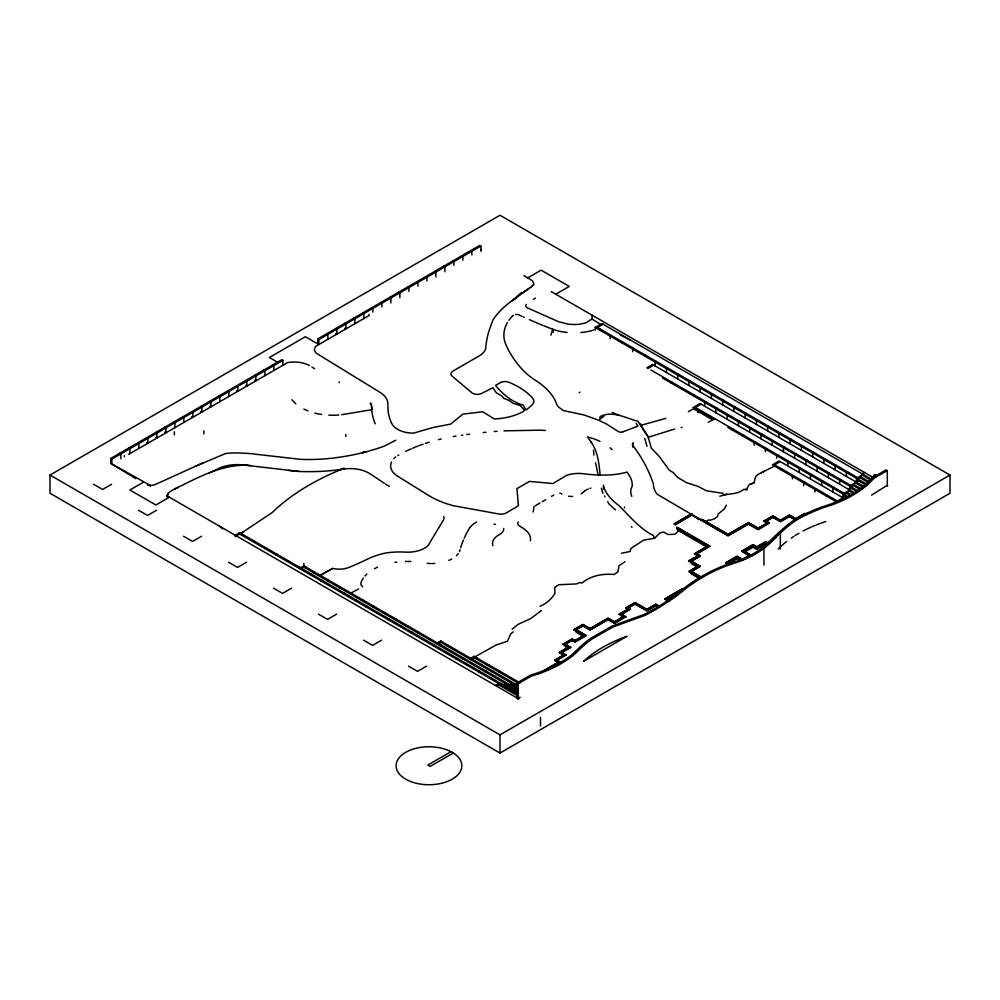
<?xml version="1.0" encoding="UTF-8"?>
<svg xmlns="http://www.w3.org/2000/svg" width="1000" height="1000" viewBox="0 0 1000 1000"><rect width="100%" height="100%" fill="white"/><g stroke="black" fill="none" stroke-linecap="round" stroke-linejoin="round"><path stroke-width="1.5" d="M384.263 483.212L370.4 474.05A26.3 15.675 0.8 0 0 344.012 469.05L344.012 468.338L339.975 469.625A137.188 79.2 0 0 1 298.75 471.425L241.438 464.762A31.562 18.762 2.5 0 0 218.988 468.288L209.25 473.025M168.263 493.35L167.188 496.863A11.15 6.637 1.5 0 1 167.85 493.888L169.025 492.562A29.825 17.725 2.5 0 1 174.887 488.888L178.25 487.287M507.912 686.95L508.162 686.8A1.325 0.762 -60 0 0 507.688 687.038L507.262 687.288M369.038 314.262L369.038 315.55L315.238 346.613L314.488 349.475A12.837 7.688 2 0 0 316.3 353.212L379.762 392.2A27.738 16.2 2.2 0 1 387.875 404.425L388.125 411.337A104.138 62.125 1.2 0 0 391.712 423.375A21.825 13.025 1.2 0 0 413.462 433.137L433.525 427.388L450.688 424.1L462.95 414.1L482.775 411.788L494.325 418.95A46.625 26.925 0 0 0 523.088 411.625L524.612 410.337L520.275 405.588L513.075 403.275L509 400.387L503.888 398.413L501.675 395.875L496.337 392.825L492.925 387.738L482.013 393.25A6.737 3.887 0 0 1 472.425 393.212L451.5 375.625A7.225 4.175 0 0 1 453.025 371.037L479.113 355.975A24.362 14.062 0 0 0 485.613 349.212L485.662 348.413A253.85 146.562 0 0 1 488.725 331.688L492.9 320.012A117.713 67.962 0 0 1 509.275 302.812L533.413 285.188L533.713 283.175L532.1 280.562L523.938 275.438M533.15 512L534.075 506.413M506.788 688.162L506.825 688.4A1.325 0.762 -60 0 1 507.013 687.837L508.113 686.9M723.763 495.138C730.525 493.475 738.012 494.288 743.888 489.3L747.212 489.588L746.912 488.475L749.3 484.462L753.975 482.975L755.487 476.9L757.925 474.475L773.8 466.4M550.9 335.175L552.725 329.25L543.888 325.838M533.663 284.513L531.775 286.762M507.075 687.638L508.15 686.762L507.325 686.938A1.512 0.875 -60 0 0 506.737 687.725L506.637 688.125A1.613 0.925 -60 0 1 507.95 686.587M755.713 553.85A95.562 55.175 0 0 0 763.95 548.35C778.5 535.413 791.375 520.025 810.3 513.025A135.85 78.438 0 0 1 822.675 507.95L833.112 504.475A118.8 68.587 0 0 0 868.025 484.312L874.188 478.15L887.288 470.588L887.288 485.812M778.238 534.925L780.375 532.312L780.3 549.125M861.925 489L874.463 475.112L875.7 475.462A1.3 0.75 -60 0 0 874.688 475.175L875.462 475.275A1.325 0.762 -60 0 0 874.788 474.938L874.262 475.375A1.375 0.8 -60 0 1 875.662 475.55L875.588 475.625M512.663 315.837L510.675 318.012A67.875 39.188 0 0 0 508.938 320.262M871.6 495.1L886.988 485.462L887.65 485.838M775.95 537.513L763.95 548.35L763.962 565.087M621.525 553.237L630.138 551.5L630.788 548.587L643.562 540.15L654.712 538.162L660 532.913L663.587 532.05L667.987 534.5L674.837 534.225L678.312 531.125L677.3 529.25M507.3 687.2L507.788 686.7A1.525 0.887 -60 0 0 507.025 687.3L506.562 688.337A1.3 0.75 -60 0 1 507.925 686.787L517.3 686.325M521.325 292.675L512.288 300.6L515.988 298.337M512.112 629.2L518.075 624.4L530.825 618.513L541.375 610.562M875.025 474.712L874.35 475.05A1.525 0.887 -60 0 1 875.675 475.1M874.638 474.975L874.375 475.2A1.525 0.887 -60 0 1 875.738 475.138A1.512 0.875 -60 0 0 875 474.8L875.4 475.15M513.263 631.875L510.812 633.763L507.438 641.225L496.087 645.025L473.438 657.663M522.263 293.1L525.862 290.5M533.325 299.513L535.4 298.075M579.225 392.6L579.9 392.137M624.987 561.725L618.962 565.725L618.038 571.763L614.15 574.487C602.812 573.525 591.075 575.45 581.962 583.075L580.15 582.475L576.237 583.962L558.625 584.738L554.75 587.463L554.913 593.263C551.75 599.125 546.225 603.587 540.175 606.225M524.062 291.775L529.8 288.012M603.9 416.188L599.712 419.387L600.163 416.587C612.513 410.112 625.812 418.25 637.863 421.213L648.162 437.062L651.35 448.162L658.838 455.962L669.4 470.275L673.175 472.537L677.65 477.438L686.65 482.738L697.862 486.337L706.575 490.812L722.962 493.3L723.325 495.275L719.788 496.188M705.212 521.987L708.7 519.913L710.375 520.212L714.475 518.737L717.463 516.65L718.225 513.938L724.175 509.1L726.413 505.15M50 475.062L500 215.263L950 475.062L950 493.25L500 753.062L50 493.25L50 475.062L500 734.875L950 475.062M203.15 462.8L155.037 484.613A11.15 6.625 1.5 0 1 150.2 485.412L110.75 463.375L110.75 458.438L281.75 359.712L282.875 360.363L282.875 365.3M317.75 343.862L317.75 338.925L479.75 245.4L480.875 246.05L480.875 250.987M110.75 458.438L111.875 459.087L282.875 360.363M317.75 338.925L318.875 339.575L480.875 246.05M128.663 454.338L287.525 362.612A21.9 13.012 1.5 0 1 295.15 362L299.012 362.3A21.913 13 1.4 0 1 309.35 365.487M111.562 484.275L102.562 489.475L93.562 484.275M143.387 482.212L129.887 490.012L155.85 505L169.35 497.212M527.6 277.962L541.1 270.163L569.25 286.413L555.75 294.212M156.562 510.262L147.562 515.45L138.562 510.262M201.562 536.237L192.562 541.438L183.562 536.237M235.225 535.325L239.725 532.725L518.038 693.413M595.225 330.075L595.225 327.475L601.975 323.587L871.425 479.15M235.225 536.625L239.725 534.025M240.85 533.438L272.213 512.55A242.262 139.875 0 0 1 340.262 469.875L344.012 468.338M597.475 327.475L603.1 324.237M242.288 535.5L243.412 534.85M598.913 329.613L600.037 328.963M253.538 542L254.662 541.35M611.287 335.45L610.163 336.1L610.163 338.7M264.788 548.5L265.912 547.85M621.413 342.6L622.537 341.95M246.562 562.225L237.562 567.413L228.562 562.225M276.038 554.987L277.162 554.338M633.787 348.45L632.663 349.1L632.663 351.688M287.288 561.487L288.412 560.837M643.913 355.588L645.037 354.938M298.538 567.987L299.662 567.337M656.287 361.438L655.163 362.088L655.163 365.988M299.35 568.45L303.85 565.85L516.85 688.825M301.6 568.45L303.85 567.15M653.725 365.15L648.1 368.4L646.975 367.75L652.6 364.5L863.35 486.175M305.287 567.987L306.413 567.337M309.788 574.475L310.912 573.825M667.537 367.938L666.413 368.575L666.413 372.475M291.562 588.2L282.562 593.4L273.562 588.2M316.537 574.475L317.663 573.825L317.663 575.125M320.637 575.363L332.688 568.4L334.15 568.713A16.738 9.663 0 0 0 348.95 567.413A267.35 154.35 0 0 0 367.612 559.062A59.763 34.5 0 0 1 385.788 552.975A56.3 32.5 0 0 1 405.375 552.112A23.775 13.725 0 0 0 428.025 545.638L443.475 519.963A9.787 5.763 3.5 0 0 443.625 516.487M321.037 580.975L322.163 580.325M678.787 374.425L677.663 375.075L677.663 378.975M327.788 580.975L328.913 580.325L328.913 581.625M670.913 382.875L672.038 382.225M332.287 587.463L333.413 586.812M690.037 380.925L688.913 381.575L688.913 385.462M339.038 587.463L340.163 586.812L340.163 588.125M682.163 389.363L683.288 388.713M343.537 593.962L344.663 593.312M701.287 387.413L700.163 388.062L700.163 391.962M350.288 593.962L351.413 593.312M693.413 395.863L694.538 395.213M354.787 600.462L355.913 599.812M712.537 393.913L711.413 394.562L711.413 398.462M336.562 614.188L327.562 619.375L318.562 614.188M695.425 407.425L701.05 404.175M361.538 600.462L362.663 599.812M688.325 411.725L693.438 408.775L712.45 419.762M705.788 401.7L704.663 402.35L704.663 406.25M699.038 409.5L697.913 410.15L697.913 412.75M535.237 505.75L539.888 503.062M542.212 501.725L545.7 499.712M551.512 496.35L553.837 495.012M366.037 606.95L367.163 606.3M723.787 400.412L722.663 401.062L722.663 404.95M372.788 606.95L373.913 606.3M717.038 408.2L715.913 408.85L715.913 412.75M709.163 416.65L710.288 416M377.287 613.45L378.413 612.8M708.162 422.413L714.912 418.512M735.037 406.9L733.913 407.55L733.913 411.45M384.038 613.45L385.163 612.8M728.288 414.7L727.163 415.35L727.163 419.237M388.537 619.938L389.663 619.288M746.287 413.4L745.163 414.05L745.163 417.95M395.288 619.938L396.413 619.288M739.538 421.188L738.413 421.838L738.413 425.737M731.663 429.637L732.788 428.988M399.787 626.438L400.913 625.788M757.537 419.888L756.413 420.538L756.413 424.438M381.562 640.163L372.562 645.362L363.562 640.163M406.538 626.438L407.663 625.788M750.788 427.688L749.663 428.338L749.663 432.238M742.913 436.125L744.038 435.475M411.037 632.938L412.163 632.288M768.787 426.388L767.663 427.038L767.663 430.938M417.788 632.938L418.913 632.288M762.038 434.188L760.913 434.825L760.913 438.725M755.288 441.975L754.163 442.625L754.163 445.225M422.287 639.425L423.413 638.775M780.037 432.887L778.913 433.537L778.913 437.425M429.038 639.425L430.163 638.775M773.288 440.675L772.163 441.325L772.163 445.225M766.538 448.475L765.413 449.125L765.413 451.712M437.537 643.037L439.787 641.737L517.375 686.538M433.537 645.925L434.663 645.275M791.287 439.375L790.163 440.025L790.163 443.925M437.537 644.338L440.913 642.387M440.288 645.925L441.413 645.275M784.538 447.175L783.413 447.825L783.413 451.712M447.038 645.925L448.162 645.275M777.788 454.963L776.663 455.613L776.663 458.212M444.787 652.412L445.913 651.762M802.537 445.875L801.413 446.525L801.413 450.425M774.6 464.812L780.225 461.575M426.562 666.137L417.562 671.338L408.562 666.137M451.538 652.412L452.663 651.762M674.137 523.888L692.075 513.525L674.137 524.138M795.788 453.663L794.663 454.312L794.663 458.212M675.125 524.612L692.075 514.825L728.075 535.612L748.487 523.825L758.138 529.4L769.388 522.9L758.138 529.65L748.487 524.087L728.075 535.862L656.963 494.1A41.537 24.838 4.6 0 1 654.513 489.613L653.913 487.775A41.525 25.325 4.7 0 1 653.4 483.988A260.413 158.8 4.7 0 0 632.775 445.387A3.787 2.312 4.7 0 1 632.513 443.825M675.125 524.875L692.075 514.825M458.288 652.412L459.412 651.762M789.038 461.463L787.913 462.113L787.913 466.012M781.162 469.9L782.288 469.25M456.037 658.913L457.163 658.263M813.787 452.362L812.663 453.013L812.663 456.912M462.788 658.913L463.913 658.263M807.038 460.163L805.913 460.812L805.913 464.712M469.538 658.913L472.975 657L518.9 683.512M800.288 467.962L799.163 468.6L799.163 472.5M470.725 659.6L474.1 657.65M476.287 658.913L477.413 658.263M793.538 475.75L792.412 476.4L792.412 478.925M467.287 665.413L468.413 664.762M825.037 458.862L823.913 459.513L823.913 463.413M474.038 665.413L475.163 664.762M818.288 466.662L817.163 467.312L817.163 471.2M480.788 665.413L481.912 664.762M811.538 474.45L810.413 475.1L810.413 479M487.537 665.413L488.663 664.762M804.788 482.25L803.662 482.9L803.662 485.788M478.537 671.9L479.663 671.25M836.287 465.363L835.163 466.012L835.163 469.9M485.288 671.9L486.413 671.25M829.538 473.15L828.413 473.8L828.413 477.7M694.488 553.7L707.575 546.15L694.488 553.962C709.038 556.138 672.188 567.725 698.125 555.8M702.75 519.675L728.075 534.312L748.487 522.525L758.138 528.1L767.138 523.162L758.138 528.362L748.487 522.788L728.075 534.562L701.413 519.175M492.038 671.9L493.162 671.25M696.737 553.7L709.825 546.15L696.737 553.962L700.375 556.062L696.737 553.7L696.737 556.3M822.788 480.95L821.663 481.6L821.663 485.487M498.787 671.9L499.913 671.25M816.038 488.738L814.912 489.387L814.912 492.013M697.75 567.275L691.375 563.6L691.375 561L700.375 555.8M700.375 556.062L691.375 561.263L700.3 566.413L691.375 561M573.913 629.575L582.913 624.388L590.05 628.513L608.05 618.112L614.487 621.825L623.488 616.638L614.487 622.087L608.05 618.375L590.05 628.775L582.913 624.637L573.913 629.837L583.913 635.612L574.913 640.812L572.05 639.163L563.05 644.362L572.05 638.9L574.913 640.55L583.913 635.35M489.787 678.4L490.913 677.75M847.537 471.85L846.413 472.5L846.413 476.4M767.138 523.162L763.913 521.038L772.913 515.85L780.425 520.175L789.425 514.987L795.85 518.7L804.85 513.5L807.075 514.788M576.163 629.575L582.913 625.688L590.05 629.812L608.05 619.412L614.487 623.125L625.737 616.638L614.487 623.387L608.05 619.675L590.05 630.062L582.913 625.938L576.163 629.575L586.163 635.612L574.913 642.113L572.05 640.462L565.3 644.362L570.662 647.45L565.3 644.1L565.3 646.7L567.987 648.238M763.913 521.3L772.913 516.112L780.425 520.438L789.425 515.25L795.85 518.962L804.85 513.5M766.162 523.638L766.162 521.038L772.913 517.15L780.425 521.475L789.425 516.287L795.85 520M795.85 520.262L789.425 516.538L780.425 521.737L772.913 517.413L766.162 521.3L769.388 523.162M496.538 678.4L497.663 677.75M840.788 479.65L839.663 480.3L839.663 484.2M503.288 678.4L504.412 677.75M626.05 607.725L628.2 609.225L626.05 607.725L635.05 602.525L646.85 609.338L655.85 604.138L659.862 606.462M689.05 571.35L698.05 566.15L689.05 571.613L700.487 578.212L689.05 571.613M834.038 487.438L832.913 488.088L832.913 491.987M626.05 607.987L635.05 602.788L646.85 609.6L655.85 604.4L659.862 606.725M565.3 644.1L572.05 640.2L574.913 641.85L586.163 635.35M628.3 607.725L630.45 609.225L628.3 607.725L635.05 603.825L646.85 610.638L655.85 605.438L658.525 606.987M698.925 578.35L691.3 573.95L691.3 571.35L700.3 566.15M628.3 607.987L635.05 604.087L646.85 610.9L655.85 605.7L658.525 607.25M700.3 566.413L691.3 571.613L701.475 577.475M495.412 685.537L497.663 684.25L517.513 695.7M864.412 472.5L862.163 473.8L862.163 475.1L856.538 478.35L856.538 480.95M623.488 616.9L619.2 614.163L628.2 608.962M619.2 614.425L628.2 609.225M501.037 683.6L497.663 685.537L497.663 684.25M510.037 678.4L511.163 677.75M621.45 616.763L621.45 614.163L630.45 608.962M826.162 495.887L827.288 495.238M630.45 609.225L621.45 614.425L625.737 616.9M502.163 684.25L499.913 685.537L499.913 684.25M861.038 477.05L857.663 479L857.663 481.6M559.412 652.387L568.413 647.188L559.412 652.387L563.7 655.125L554.7 660.325L563.7 654.862M502.163 685.537L504.412 684.25L517.65 691.888M507.788 683.6L504.412 685.537L504.412 684.25M561.663 652.387L565.95 655.125L561.663 652.387L570.662 647.188M863.35 487.475L855.413 482.9L849.788 486.138L849.788 490.037L843.037 493.938L843.037 497.837L836.287 501.725M561.663 652.65L570.662 647.45M859.775 489.312L853.162 485.487L850.913 486.788L850.913 488.088L856.2 491.15M517.775 688.062L511.163 684.25L506.662 685.537L506.662 684.25M741.737 551.1L749.55 555.875L741.737 551.1L752.987 544.612L756.812 546.812L765.812 541.625L769.362 543.675M798.425 518.513L804.85 514.8M850.913 488.088L848.662 489.387L848.662 490.688L853.95 493.75M741.737 551.362L752.987 544.875L756.812 547.075L765.812 541.888L768.175 543.25M802.288 516.55L804.85 515.062M514.538 683.6L511.163 685.537L511.163 684.25M751.8 555.875L743.988 551.1L752.987 545.913L756.812 548.112L765.812 542.925L768.175 544.288M743.988 551.362L752.987 546.163L756.812 548.375L765.812 543.175L768.175 544.55M517.075 698.15L517.075 682.925L530.288 675.288L540.85 671.775A117.013 67.562 0 0 0 571.763 654.825L581.275 645.888A137.425 79.338 0 0 1 590.163 638.663L611.8 626.175L643.725 614.625A235.35 135.875 0 0 0 654.875 608.6L658.438 606.512A235.35 135.875 0 0 0 678.088 593.038C694.625 578.987 714.112 568.162 734.9 561.875A93.912 54.225 0 0 0 762.537 547.712C777.125 534.65 790.163 519.275 809.188 512.212A137.425 79.338 0 0 1 821.688 507.088L832.138 503.6A117 67.55 0 0 0 866.525 483.75L872.613 477.65L886.075 469.888L887.288 470.588M556.95 662.663L556.95 660.062L565.95 654.862M565.95 655.125L556.95 660.325L560.662 662.463L556.95 660.062M728.512 564.513L725.812 562.7L737.062 556.2L742.8 559.513L749.55 555.612M517.913 684.25L515.662 685.537L515.662 684.25L513.413 685.537L513.413 684.25M725.812 562.962L737.062 556.462L742.8 559.775L749.55 555.875M744.237 552.263L752.987 547.212L756.812 549.412L765.812 544.225M847.537 492.638L844.163 494.588L844.163 495.887L846.812 497.413M700.487 577.95L691.488 583.413L694.062 581.925M517.075 682.925L518.288 683.625L531.15 676.2L541.825 672.638A118.812 68.587 0 0 0 573.225 655.438L582.775 646.462A135.85 78.438 0 0 1 591.562 639.312L612.925 626.987L644.925 615.388M664.85 598.95L682.85 588.55L664.85 598.95L668.863 601.263M730.763 564.513L728.062 562.7L737.062 557.5L741.65 560.15M728.062 562.962L737.062 557.762L741.65 560.413M844.163 495.887L841.912 497.188L841.912 499.787M667.1 601.538L667.1 598.95L682.85 589.85M682.85 590.112L667.1 599.2L669.775 600.75M728.312 563.85L737.062 558.8L740.5 560.788M538.188 673.875L558.413 662.2L540.812 672.625M833.363 503.462L837.412 501.125L837.412 502.375L772.412 464.85M833.363 503.725L837.412 501.375M560.662 662.2L548.513 669.475L560.662 662.463M517.312 698.188L518.525 698.812M517.913 698.538L520.163 697.237M450.975 751.7L427.8 765.075L430.125 766.425L453.3 753.037M507.512 687.025L507.925 686.787A1.375 0.8 -60 0 0 506.662 688.587L506.775 688.662M397.938 455.475L398.8 455.012M319.275 575.625L332.688 568.4M350.513 593.25L358.612 588.962M760.5 473.275L764.488 471.2M240.562 533.45L243.1 532.137M436.987 643.213L440.938 641.188M175.712 488.525C198.287 477.337 221.25 464.663 247.188 465.163M196.175 465.95L225.35 453.612A51.288 30.488 2.5 0 1 235.875 452.887L248.888 453.45L300.238 459.312A117.487 67.838 0 0 0 335.55 457.762L339.288 457.238A150.725 87.025 0 0 0 373.6 449.675A150.538 91.95 2.1 0 0 384.2 446.15L395.788 440.213M364.938 451.65L362.525 452.725L366.4 451.737M174.887 488.888L175.65 488.55M726.838 493.938L723.325 495.275M622.762 431.85L637.987 426.112L636.125 423.2M640.662 425.175L641.925 424.738L639.712 423.812M751.325 483.825L754 482.9M665.788 418.375L640.913 425.325L648.413 437.212L674.538 429.062M681.263 427.525L682.075 427.325M341.712 414.7L371.725 409.7A23.262 13.438 0 0 0 371.512 406.5M453.338 436.562L456.025 436.112M461.512 435.275L462.775 435.087M339.975 469.625L344.012 469.05M580.85 332.537L583.237 332.3A41.05 24.675 1 0 0 586.862 331.737M515.625 314.5L517.487 314.525M503.988 430.838L539.95 430.188A154.462 92.95 2.7 0 1 545.337 430.5M453.525 505.725L498.787 513.975A7.963 4.825 1.2 0 0 506.662 512.737L518.45 505.737L516.925 488.625L529.438 481.4L553 483.537L566.575 475.312A26.525 16.287 0.9 0 1 575.013 473.575L577.987 473.438A26.575 16 2.7 0 1 583.95 473.825A79.025 47.55 2.7 0 0 598.125 474.938L600.15 474.988A79.15 48.263 4.7 0 0 606.237 475.025A56.6 34.513 4.7 0 0 627.137 472.075L629.312 475.525A41.7 25.425 4.7 0 1 632.238 485.962L631.1 488.862A30.55 18.275 4.6 0 0 631.8 496.35M745.288 489.562L746.988 489.588M250.712 465.55L241.438 464.762M147.887 485.312L148.912 485.387M288.35 470.4L298.75 471.425M567.087 332.463L561.425 331.65M560.95 331.575L557.438 330.8M147.887 484.812L150.2 485.412L150.312 486.213M453.212 505.65L448.062 504.175A73.725 43.438 3.5 0 1 427.55 494.8L398.237 476.562A24.688 14.712 0.8 0 1 391.438 462.125M556.312 330.45L552.725 329.25L553.362 332.238M542.7 325.363L529.425 319.675M612.15 412.4L619.288 415.363M522.075 316.337L518.625 314.812M523.4 317L524.237 317.387M620.2 334.913L630.513 340.25M517.238 698.138L518.65 698.875L167.275 496.012M551.25 291.613L873.512 477.675M862.163 475.1L870.1 479.688M470.75 250.6L471.875 251.25L471.875 254.95M869.175 481.75L859.912 476.4L859.912 477.7L867.85 482.287M596.35 326.825L858.787 478.35M595.225 327.475L866.925 484.35M866.925 485.65L857.663 480.3L855.413 481.6L855.413 482.9M461.75 255.787L462.875 256.438L462.875 260.138M861.1 488.775L853.162 484.2L853.162 485.487M650.788 369.95L852.038 486.138M662.55 378.038L858.85 491.375M855.275 493.212L699.925 403.525L694.3 406.775L845.288 493.938M452.75 260.988L453.875 261.637L453.875 265.338M851.7 495.05L846.413 491.987L846.413 493.288L850.375 495.575M692.913 407.262L714.163 419.538M727.913 427.475L848.125 496.875M443.75 266.188L444.875 266.837L444.875 271.775M844.562 498.713L779.1 460.925L773.475 464.175L838.538 501.725M434.75 271.375L435.875 272.025L435.875 276.962M425.75 276.575L426.875 277.225L426.875 280.925M416.75 281.775L417.875 282.425L417.875 286.125M407.75 286.962L408.875 287.613L408.875 291.325M398.75 292.162L399.875 292.812L399.875 297.75M389.75 297.362L390.875 298.012L390.875 302.95M766.162 521.038L769.388 522.9M763.913 521.038L767.138 522.9M380.75 302.562L381.875 303.2L381.875 306.913M371.75 307.75L372.875 308.4L372.875 312.1M362.75 312.95L363.875 313.6L363.875 318.538M353.75 318.15L354.875 318.8L354.875 323.725M743.988 551.1L751.8 555.612M344.75 323.338L345.875 323.988L345.875 328.925L344.75 328.275M335.75 328.537L336.875 329.188L336.875 334.125L335.75 333.475M677.825 527.675L709.825 546.15M676.488 527.163L709.825 546.413M676.9 528.438L707.575 546.15M676.9 528.7L707.575 546.413M677.825 530.275L707.15 547.2M728.062 562.7L730.763 564.25M725.812 562.7L728.512 564.25M326.75 333.738L327.875 334.387L327.875 339.325M694.488 553.962L698.125 556.062M689.125 561L698.05 566.15M689.125 561.263L698.05 566.413M691.3 571.35L701.475 577.225M277.475 362.188L269.375 357.5L305.375 336.725L318.875 344.513L318.875 339.575M272.75 364.913L273.875 365.562L273.875 370.5M667.1 598.95L669.775 600.487M664.85 599.2L668.863 601.525M263.75 370.1L264.875 370.75L264.875 375.688M254.75 375.3L255.875 375.95L255.875 380.887L254.75 380.238M245.75 380.5L246.875 381.15L246.875 386.087L245.75 385.438M236.75 385.7L237.875 386.337L237.875 391.275L236.75 390.625M621.45 614.163L625.737 616.638M619.2 614.163L623.488 616.638M227.75 390.887L228.875 391.538L228.875 396.475M218.75 396.087L219.875 396.737L219.875 401.675M209.75 401.287L210.875 401.938L210.875 406.863L209.75 406.213M200.75 406.475L201.875 407.125L201.875 412.062L200.75 411.413M576.163 629.837L586.163 635.612M573.913 629.837L583.913 635.612M576.163 632.175L583.663 636.512M191.75 411.675L192.875 412.325L192.875 417.262L191.75 416.613M182.75 416.875L183.875 417.525L183.875 422.463M563.05 644.1L568.413 647.188M563.05 644.362L568.413 647.45M173.75 422.062L174.875 422.713L174.875 427.65M559.412 652.65L563.7 655.125M561.663 654.987L563.812 656.225M164.75 427.262L165.875 427.912L165.875 432.85L164.75 432.2M554.7 660.062L558.413 662.2M554.7 660.325L558.413 662.463M155.75 432.463L156.875 433.113L156.875 438.05L155.75 437.4M146.75 437.65L147.875 438.3L147.875 443.237L146.75 442.587M137.75 442.85L138.875 443.5L138.875 448.438M128.75 448.05L129.875 448.7L129.875 453.638M473.663 656.1L520.025 682.862M119.75 453.237L120.875 453.888L120.875 458.825M440.662 640.938L515.662 684.25M312.887 572.112L315.475 573.612M302.725 566.5L517.25 690.362M238.6 533.375L517.112 694.175M385.525 484.038L389.363 486.362M311.962 367.088L314.587 368.675M599.913 323.913L592.038 319.088L585.5 323L580.1 324.125A26.988 16.363 0.5 0 1 567.825 324.025L558.663 321.75L527.85 308.05A4.3 2.625 -2.4 0 1 526.45 304.363M130.675 475.538L111.875 464.025L111.875 459.087M131.925 476.312L135.688 478.612M692.075 515.225L695.462 517.312M696.55 518.088L698.737 519.637M219.363 526.075L222.763 528.9M615.438 509.888L609 504.012L607.7 501.662M631.362 526.625L631.987 527.325M591.125 442.163C597.863 451.562 598.975 463.375 600.1 474.575L600.15 474.988M591.788 443.013L587.487 436.987A48.388 29.112 2.7 0 1 592.95 438.55M604.475 495.938L605.013 496.85M654.712 538.162L653.263 535.438C639.2 528.35 629.663 516.025 618.587 505.288C611.912 500.363 606.275 494.475 603.513 486.512M601.388 488.288L602.925 493.375M647.013 446.287L644.737 438.4M595.538 462.762L598.125 474.938M593.513 450.175L593.925 455.15M345.737 434.462L345.875 436.475M839.663 499.787L839.663 501.087M756.812 546.812L756.812 549.412M632.788 444.175L632.788 447.05M624.487 507.05L624.487 507.962M603.513 485.15L603.513 489.113M592.038 315.163L592.038 319.413M540.5 717.288L540.5 725.863M518.288 683.625L518.288 698.85M500 734.875L500 753.062M481.225 249.475L481.225 250.775M339.225 381.962L339.225 382.738M303.85 563.325L303.85 566.9M203.888 430.875L203.888 433.938M174.35 431.788L174.35 434.85M124.388 455.5L124.388 456.8M644.938 615.375A237 136.825 0 0 0 656.162 609.325L673.275 598.337A237 136.825 0 0 0 685.425 588.825C700.512 577.337 717.638 568.2 735.825 562.762A95.638 55.213 0 0 0 755.7 553.85M405.637 451.4A132.662 76.588 0 0 1 411.062 448.888M412.45 448.288A132.662 76.588 0 0 1 418.15 445.988M419.35 445.525A132.662 76.588 0 0 1 423.05 444.212M425.55 443.363A132.662 76.588 0 0 1 429.35 442.163M438.488 439.625A132.662 76.588 0 0 1 441.163 438.975M394.812 562.413A52.912 30.55 0 0 1 396.912 562.137M405.438 561.487A52.912 30.55 0 0 1 410.825 561.5M362.725 586.788A9.188 5.312 0 0 1 361.012 582.587A44.913 25.938 0 0 1 363.275 578.15M507.45 322.575A67.875 39.188 0 0 0 505.825 344.45A189.037 109.138 0 0 0 521.188 368.237A102.325 59.075 0 0 0 536.75 381.175A81.862 45.65 4 0 1 556.65 404.038A18.675 10.412 4 0 0 558.488 406.987L563.337 410.538L583.862 414.938L598 419.938L606.6 424.062L617.95 431.3A3.625 2.188 2.7 0 0 622.725 431.863M582.438 492.962A13.05 7.538 0 0 1 581.237 493.875M572.562 496.4A13.05 7.538 0 0 1 568.6 496.25M582.925 492.45A20.3 11.712 0 0 1 583.462 491.95M584.05 491.475A20.3 11.712 0 0 1 584.675 491.012M585.325 490.575A20.3 11.712 0 0 1 586.763 489.75M587.525 489.363A20.3 11.712 0 0 1 588.325 489.012M590.013 488.363A20.3 11.712 0 0 1 590.887 488.075M458.275 553.675A28.812 16.637 0 0 1 456.5 555.612M451.725 559A28.812 16.637 0 0 1 448.8 560.388M434.762 563.45A28.812 16.637 0 0 1 432.238 563.525M430.975 563.513A28.812 16.637 0 0 1 427.2 563.3M494.1 524.1A17.25 10.575 2.5 0 1 495.538 524.412M503.713 528.5A12.912 7.912 2.5 0 1 502.762 531.8L502.388 532.3A12.888 7.8 3.4 0 1 499.65 534.425A25.263 15.3 3.4 0 0 496.025 536.862A20.45 12.387 3.4 0 0 492.5 543.488A12.125 7.338 3.4 0 0 493.025 545.775M530.388 540.75A23.887 14.65 2.5 0 0 523.188 528.337L519.075 525.675A4.925 3.025 2.5 0 1 518.387 522.05M594.012 438.913A48.388 29.112 2.7 0 1 600.037 441.4M610.1 447.762A48.388 29.112 2.7 0 1 612.112 449.6M459.588 551.625A207.738 119.938 0 0 1 460.087 549.675M460.637 547.725A207.738 119.938 0 0 1 463.413 540M464.25 538.088A207.738 119.938 0 0 1 469.212 528.65A29.125 16.812 0 0 1 469.65 527.975M632.663 443.537A3.787 2.312 4.7 0 1 633.513 442.788M393.938 458.537A24.688 14.712 0.8 0 1 395.763 456.925M470.138 527.3A29.125 16.812 0 0 1 471.275 526.013M471.9 525.388A29.125 16.812 0 0 1 473.312 524.175M474.087 523.612A29.125 16.812 0 0 1 476.637 522.013M466.85 434.513A317.562 195.538 0.8 0 1 469.575 434.137M483.263 432.537A317.562 195.538 0.8 0 1 486.012 432.262M494.288 431.525A317.562 195.538 0.8 0 1 497.062 431.312M370.387 402.95A8.963 5.35 1.2 0 1 371.525 404.812L371.613 407.85A120.375 71.812 1.2 0 0 375.225 423.837M559.775 493.175A5.337 3.088 0 0 1 560.525 493.387M561.213 493.65A5.337 3.088 0 0 1 561.812 493.975M513.013 315.538A4.275 2.6 -2.4 0 1 513.425 315.238M593.763 330.012A41.05 24.675 1 0 1 588.05 331.5M364.925 576.05A44.913 25.938 0 0 1 366.875 574.025M374.5 568.688A44.913 25.938 0 0 1 377.562 567.188M778.188 549.038A133.6 83.1 4.2 0 1 786.562 541.587M791.263 538.125A133.6 83.1 4.2 0 1 793.737 536.462M795.013 535.638A133.6 83.1 4.2 0 1 798.938 533.275M803.025 531.013A133.6 83.1 4.2 0 1 810.562 527.35M811.688 526.862A133.6 83.1 4.2 0 1 815.088 525.425M816.237 524.975A133.6 83.1 4.2 0 1 819.75 523.638M820.925 523.212A133.6 83.1 4.2 0 1 825.75 521.575M370.387 404.012A23.262 13.438 0 0 1 370.75 404.613M338.875 414.988A44.088 25.463 0 0 1 328.775 415.15M321.65 414.45A44.088 25.463 0 0 1 314.812 413.088M307.875 410.863A44.088 25.463 0 0 1 303.85 409.087M295.85 403.85A44.088 25.463 0 0 1 292.013 399.725M500.712 382.45L495.575 385.425C502.688 394.237 512.125 402.15 523.237 405.075L525.875 409.963A46.625 26.925 0 0 0 532.612 404.237A11.738 6.775 0 0 0 532.6 398.113A75.612 43.663 0 0 0 508.8 382.225A6.562 3.787 0 0 0 500.712 382.45M626.788 636.4L583.663 661.3A129.012 74.488 0 0 1 626.788 636.4M452.212 752.325L448.988 750.688A32.887 18.988 0 0 0 396.863 761.637A32.887 18.988 0 0 0 436.087 784.287A32.887 18.988 0 0 0 455.05 754.2L452.212 752.325"/></g></svg>
